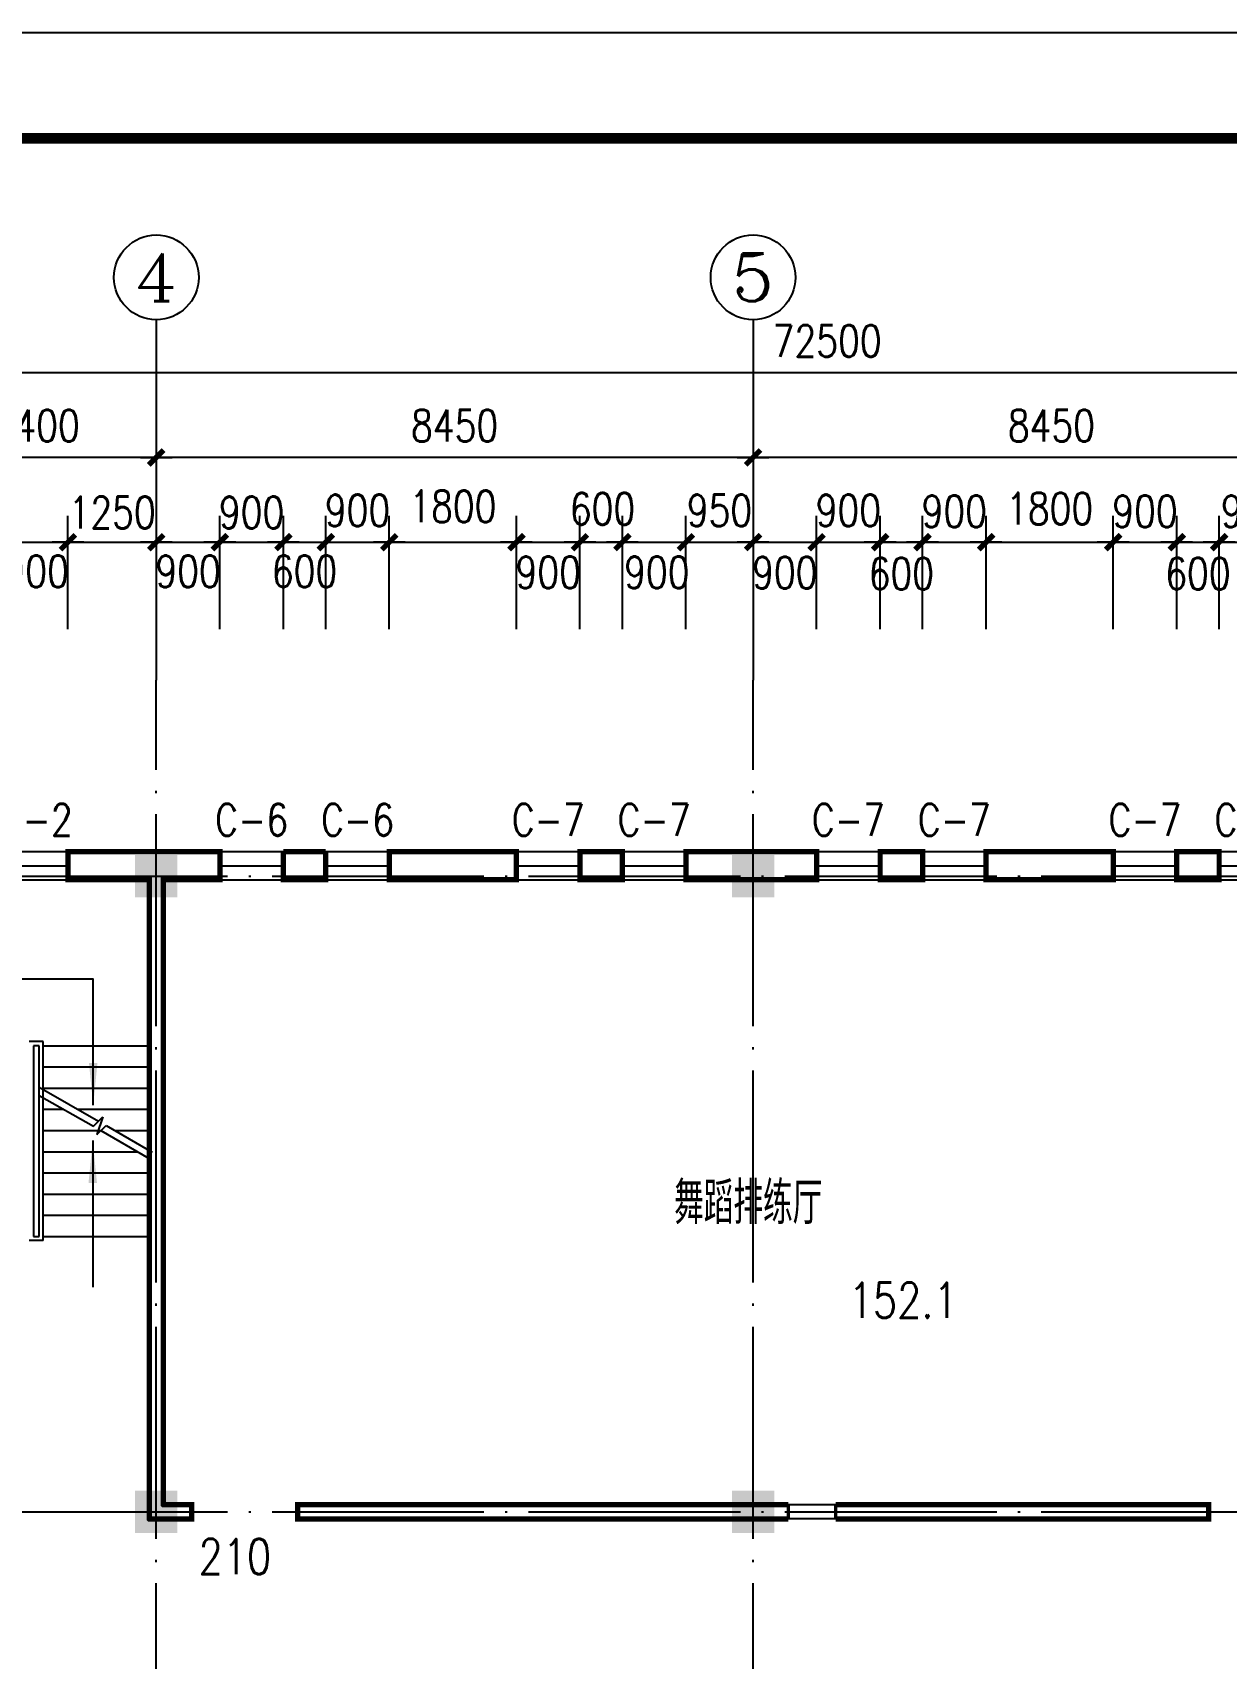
# Model space of a CAD drawing. Extents: x -55219 to 470149, y 494712 to 780039.
# Drawn here: x 125108 to 142014, y 659856 to 682881 of the extents above; entities that cross this region are included whole.
import ezdxf
from ezdxf.enums import TextEntityAlignment as Align

# ---------------------------------------------------------------- set-up
doc = ezdxf.new("R2010")
doc.units = 0
doc.header["$LTSCALE"] = 1500
doc.header["$MEASUREMENT"] = 0
doc.linetypes.add('DOTE', pattern=[2.42, 2, -0.2, 0.02, -0.2])
doc.layers.get('0').update_dxf_attribs({"linetype": 'CONTINUOUS'})
doc.layers.get('DEFPOINTS').update_dxf_attribs({"linetype": 'CONTINUOUS'})
for name, color, linetype in [('AXIS', 3, 'CONTINUOUS'), ('AXIS_TEXT', 7, 'CONTINUOUS'), ('COLUMN', 7, 'CONTINUOUS'), ('DOTE', 1, 'DOTE'), ('LVTRY', 6, 'CONTINUOUS'), ('PUB_DIM', 3, 'CONTINUOUS'), ('PUB_TEXT', 7, 'CONTINUOUS'), ('PUB_TITLE', 4, 'CONTINUOUS'), ('PUB_WALL', 255, 'CONTINUOUS'), ('STAIR', 2, 'CONTINUOUS'), ('WALL', 255, 'CONTINUOUS'), ('WINDOW', 2, 'CONTINUOUS'), ('WINDOW_TEXT', 7, 'CONTINUOUS')]:
    doc.layers.add(name, color=color, linetype=linetype)
doc.styles.add('_HZTXT', font='txt.shx', dxfattribs={"width": 0.8, "bigfont": 'hztxt.shx'})
doc.styles.add('_SIMPLEX', font='SIMPLEX.shx', dxfattribs={"width": 0.6})
doc.styles.add('COMPLEX', font='COMPLEX')
doc.styles.add('DIM_FONT', font='SIMPLEX.shx', dxfattribs={"width": 0.8})
doc.styles.add('SIMPLEX', font='SIMPLEX.SHX')
doc.dimstyles.new('AXIS150', dxfattribs={"dimscale": 1.5, "dimtxt": 300, "dimasz": 1, "dimexe": 250, "dimexo": 300, "dimgap": 150, "dimtad": 1, "dimdec": 0, "dimzin": 0, "dimdsep": 46, "dimtxsty": 'DIM_FONT', "dimblk": '_DIMX', "dimcen": 0.09, "dimse1": 1, "dimse2": 1, "dimclrt": 7, "dimadec": 0, "dimazin": 0, "dimtfac": 1, "dimtdec": 0, "dimtix": 1, "dimtmove": 2, "dimatfit": 3, "dimldrblk": '_DIMX', "dimfxl": 1, "dimtolj": 1, "dimtzin": 0, "dimarcsym": 0})
doc.dimstyles.new('DIMA150', dxfattribs={"dimscale": 1.5, "dimtxt": 300, "dimasz": 1, "dimexe": 250, "dimexo": 300, "dimgap": 150, "dimtad": 1, "dimdec": 0, "dimzin": 0, "dimdsep": 46, "dimtxsty": 'DIM_FONT', "dimblk": '_DIMX', "dimcen": 0.09, "dimse1": 1, "dimclrt": 7, "dimadec": 0, "dimazin": 0, "dimtfac": 1, "dimtdec": 0, "dimtix": 1, "dimtmove": 2, "dimatfit": 3, "dimldrblk": '_DIMX', "dimfxl": 1, "dimtolj": 1, "dimtzin": 0, "dimarcsym": 0})
doc.dimstyles.new('DIMB150', dxfattribs={"dimscale": 1.5, "dimtxt": 300, "dimasz": 1, "dimexe": 250, "dimexo": 300, "dimgap": 150, "dimtad": 1, "dimdec": 0, "dimzin": 0, "dimdsep": 46, "dimtxsty": 'DIM_FONT', "dimblk": '_DIMX', "dimcen": 0.09, "dimse2": 1, "dimclrt": 7, "dimadec": 0, "dimazin": 0, "dimtfac": 1, "dimtdec": 0, "dimtix": 1, "dimtmove": 2, "dimatfit": 3, "dimldrblk": '_DIMX', "dimfxl": 1, "dimtolj": 1, "dimtzin": 0, "dimarcsym": 0})
doc.dimstyles.new('DIMN150', dxfattribs={"dimscale": 1.5, "dimtxt": 300, "dimasz": 1, "dimexe": 250, "dimexo": 300, "dimgap": 150, "dimtad": 1, "dimdec": 0, "dimzin": 0, "dimdsep": 46, "dimtxsty": 'DIM_FONT', "dimblk": '_DIMX', "dimcen": 0.09, "dimclrt": 7, "dimadec": 0, "dimazin": 0, "dimtfac": 1, "dimtdec": 0, "dimtix": 1, "dimtmove": 2, "dimatfit": 3, "dimldrblk": '_DIMX', "dimfxl": 1, "dimtolj": 1, "dimtzin": 0, "dimarcsym": 0})

# ---------------------------------------------------------------- blocks, each defined once
blk = doc.blocks.new('_FZH')
blk.add_solid([(0.5, 0.5), (0.5, -0.5), (-0.5, 0.5), (-0.5, -0.5)])
blk = doc.blocks.new('_ARROW')
blk.add_solid([(0, 0), (-1, 0.1), (-1, -0.1)])
blk = doc.blocks.new('_DIMX')
blk.add_line((-150, 0), (150, 0))
at = {"const_width": 50}
blk.add_lwpolyline([(-70, -70), (70, 70)], dxfattribs=at)
blk = doc.blocks.new('*D68')
at = {"color": 0, "linetype": 'ByBlock'}
blk.add_line((143759, 676864), (135312, 676864), dxfattribs=at)
at = {"layer": 'DEFPOINTS', "color": 0, "linetype": 'ByBlock'}
for p in [(135310, 676864), (135310, 673708), (143760, 673708)]:
    blk.add_point(p, dxfattribs=at)
at = {"color": 0, "linetype": 'ByBlock', "xscale": 1.5, "yscale": 1.5, "zscale": 1.5, "rotation": 180}
blk.add_blockref('_DIMX', (135310, 676864), dxfattribs=at)
at = {"color": 0, "linetype": 'ByBlock', "xscale": 1.5, "yscale": 1.5, "zscale": 1.5}
blk.add_blockref('_DIMX', (143760, 676864), dxfattribs=at)
at = {"color": 7, "linetype": 'ByBlock', "insert": (139535, 677314), "char_height": 450, "attachment_point": 5, "style": 'DIM_FONT'}
blk.add_mtext('\\A1;8450', dxfattribs=at)
blk = doc.blocks.new('*D69')
at = {"color": 0, "linetype": 'ByBlock'}
blk.add_line((135309, 676864), (126862, 676864), dxfattribs=at)
at = {"layer": 'DEFPOINTS', "color": 0, "linetype": 'ByBlock'}
for p in [(126860, 676864), (126860, 673708), (135310, 673708)]:
    blk.add_point(p, dxfattribs=at)
at = {"color": 0, "linetype": 'ByBlock', "xscale": 1.5, "yscale": 1.5, "zscale": 1.5, "rotation": 180}
blk.add_blockref('_DIMX', (126860, 676864), dxfattribs=at)
at = {"color": 0, "linetype": 'ByBlock', "xscale": 1.5, "yscale": 1.5, "zscale": 1.5}
blk.add_blockref('_DIMX', (135310, 676864), dxfattribs=at)
at = {"color": 7, "linetype": 'ByBlock', "insert": (131085, 677314), "char_height": 450, "attachment_point": 5, "style": 'DIM_FONT'}
blk.add_mtext('\\A1;8450', dxfattribs=at)
blk = doc.blocks.new('_AXISO')
blk.add_circle((0, 0), 0.5)
at = {"layer": 'AXIS_TEXT', "style": 'COMPLEX', "width": 1.041667}
blk.add_attdef('A', text='', height=0.56, dxfattribs=at).set_placement((-0.25, -0.28), (0.25, -0.28), align=Align.FIT)
blk = doc.blocks.new('*D70')
at = {"color": 0, "linetype": 'ByBlock'}
blk.add_line((126859, 676864), (123462, 676864), dxfattribs=at)
at = {"layer": 'DEFPOINTS', "color": 0, "linetype": 'ByBlock'}
for p in [(123460, 676864), (123460, 673708), (126860, 673708)]:
    blk.add_point(p, dxfattribs=at)
at = {"color": 0, "linetype": 'ByBlock', "xscale": 1.5, "yscale": 1.5, "zscale": 1.5, "rotation": 180}
blk.add_blockref('_DIMX', (123460, 676864), dxfattribs=at)
at = {"color": 0, "linetype": 'ByBlock', "xscale": 1.5, "yscale": 1.5, "zscale": 1.5}
blk.add_blockref('_DIMX', (126860, 676864), dxfattribs=at)
at = {"color": 7, "linetype": 'ByBlock', "insert": (125160, 677314), "char_height": 450, "attachment_point": 5, "style": 'DIM_FONT'}
blk.add_mtext('\\A1;3400', dxfattribs=at)
blk = doc.blocks.new('*D77')
at = {"color": 0, "linetype": 'ByBlock'}
for p, q in [((100110, 674434), (100110, 678439)), ((172610, 674434), (172610, 678439)), ((172609, 678064), (100112, 678064))]:
    blk.add_line(p, q, dxfattribs=at)
at = {"layer": 'DEFPOINTS', "color": 0, "linetype": 'ByBlock'}
for p in [(100110, 678064), (100110, 673984), (172610, 673984)]:
    blk.add_point(p, dxfattribs=at)
at = {"color": 0, "linetype": 'ByBlock', "xscale": 1.5, "yscale": 1.5, "zscale": 1.5, "rotation": 180}
blk.add_blockref('_DIMX', (100110, 678064), dxfattribs=at)
at = {"color": 0, "linetype": 'ByBlock', "xscale": 1.5, "yscale": 1.5, "zscale": 1.5}
blk.add_blockref('_DIMX', (172610, 678064), dxfattribs=at)
at = {"color": 7, "linetype": 'ByBlock', "insert": (136360, 678514), "char_height": 450, "attachment_point": 5, "style": 'DIM_FONT'}
blk.add_mtext('\\A1;72500', dxfattribs=at)
blk = doc.blocks.new('_WBLK')
for p, q in [((-0.5, 0.5), (0.5, 0.5)), ((-0.5, 0), (0.5, 0)), ((-0.5, -0.5), (0.5, -0.5))]:
    blk.add_line(p, q)
at = {"layer": 'WINDOW_TEXT', "style": 'SIMPLEX', "flags": 9}
blk.add_attdef('A', text='', height=1, dxfattribs=at).set_placement((0, 1.5), align=Align.MIDDLE)
blk = doc.blocks.new('*D527')
at = {"color": 0, "linetype": 'ByBlock'}
for p, q in [((124710, 674434), (124710, 676039)), ((125610, 674434), (125610, 676039)), ((124712, 675664), (125609, 675664))]:
    blk.add_line(p, q, dxfattribs=at)
at = {"layer": 'DEFPOINTS', "color": 0, "linetype": 'ByBlock'}
for p in [(125610, 675664), (124710, 673984), (125610, 673984)]:
    blk.add_point(p, dxfattribs=at)
at = {"color": 0, "linetype": 'ByBlock', "xscale": 1.5, "yscale": 1.5, "zscale": 1.5, "rotation": 180}
blk.add_blockref('_DIMX', (124710, 675664), dxfattribs=at)
at = {"color": 0, "linetype": 'ByBlock', "xscale": 1.5, "yscale": 1.5, "zscale": 1.5}
blk.add_blockref('_DIMX', (125610, 675664), dxfattribs=at)
at = {"color": 7, "linetype": 'ByBlock', "insert": (125160, 675251), "char_height": 450, "attachment_point": 5, "style": 'DIM_FONT'}
blk.add_mtext('\\A1;900', dxfattribs=at)
blk = doc.blocks.new('*D528')
at = {"color": 0, "linetype": 'ByBlock'}
for p, q in [((125610, 674434), (125610, 676039)), ((125612, 675664), (126859, 675664))]:
    blk.add_line(p, q, dxfattribs=at)
at = {"layer": 'DEFPOINTS', "color": 0, "linetype": 'ByBlock'}
for p in [(126860, 675664), (125610, 673984), (126860, 673984)]:
    blk.add_point(p, dxfattribs=at)
at = {"color": 0, "linetype": 'ByBlock', "xscale": 1.5, "yscale": 1.5, "zscale": 1.5, "rotation": 180}
blk.add_blockref('_DIMX', (125610, 675664), dxfattribs=at)
at = {"color": 0, "linetype": 'ByBlock', "xscale": 1.5, "yscale": 1.5, "zscale": 1.5}
blk.add_blockref('_DIMX', (126860, 675664), dxfattribs=at)
at = {"color": 7, "linetype": 'ByBlock', "insert": (126235, 676085), "char_height": 450, "attachment_point": 5, "style": 'DIM_FONT'}
blk.add_mtext('\\A1;1250', dxfattribs=at)
blk = doc.blocks.new('*D529')
at = {"color": 0, "linetype": 'ByBlock'}
for p, q in [((127760, 674434), (127760, 676039)), ((126862, 675664), (127759, 675664))]:
    blk.add_line(p, q, dxfattribs=at)
at = {"layer": 'DEFPOINTS', "color": 0, "linetype": 'ByBlock'}
for p in [(127760, 675664), (126860, 673984), (127760, 673984)]:
    blk.add_point(p, dxfattribs=at)
at = {"color": 0, "linetype": 'ByBlock', "xscale": 1.5, "yscale": 1.5, "zscale": 1.5, "rotation": 180}
blk.add_blockref('_DIMX', (126860, 675664), dxfattribs=at)
at = {"color": 0, "linetype": 'ByBlock', "xscale": 1.5, "yscale": 1.5, "zscale": 1.5}
blk.add_blockref('_DIMX', (127760, 675664), dxfattribs=at)
at = {"color": 7, "linetype": 'ByBlock', "insert": (127310, 675251), "char_height": 450, "attachment_point": 5, "style": 'DIM_FONT'}
blk.add_mtext('\\A1;900', dxfattribs=at)
blk = doc.blocks.new('*D530')
at = {"color": 0, "linetype": 'ByBlock'}
for p, q in [((127760, 674434), (127760, 676039)), ((128660, 674434), (128660, 676039)), ((127762, 675664), (128659, 675664))]:
    blk.add_line(p, q, dxfattribs=at)
at = {"layer": 'DEFPOINTS', "color": 0, "linetype": 'ByBlock'}
for p in [(128660, 675664), (127760, 673984), (128660, 673984)]:
    blk.add_point(p, dxfattribs=at)
at = {"color": 0, "linetype": 'ByBlock', "xscale": 1.5, "yscale": 1.5, "zscale": 1.5, "rotation": 180}
blk.add_blockref('_DIMX', (127760, 675664), dxfattribs=at)
at = {"color": 0, "linetype": 'ByBlock', "xscale": 1.5, "yscale": 1.5, "zscale": 1.5}
blk.add_blockref('_DIMX', (128660, 675664), dxfattribs=at)
at = {"color": 7, "linetype": 'ByBlock', "insert": (128210, 676085), "char_height": 450, "attachment_point": 5, "style": 'DIM_FONT'}
blk.add_mtext('\\A1;900', dxfattribs=at)
blk = doc.blocks.new('*D531')
at = {"color": 0, "linetype": 'ByBlock'}
for p, q in [((128660, 674434), (128660, 676039)), ((129260, 674434), (129260, 676039)), ((128662, 675664), (129259, 675664))]:
    blk.add_line(p, q, dxfattribs=at)
at = {"layer": 'DEFPOINTS', "color": 0, "linetype": 'ByBlock'}
for p in [(129260, 675664), (128660, 673984), (129260, 673984)]:
    blk.add_point(p, dxfattribs=at)
at = {"color": 0, "linetype": 'ByBlock', "xscale": 1.5, "yscale": 1.5, "zscale": 1.5, "rotation": 180}
blk.add_blockref('_DIMX', (128660, 675664), dxfattribs=at)
at = {"color": 0, "linetype": 'ByBlock', "xscale": 1.5, "yscale": 1.5, "zscale": 1.5}
blk.add_blockref('_DIMX', (129260, 675664), dxfattribs=at)
at = {"color": 7, "linetype": 'ByBlock', "insert": (128960, 675251), "char_height": 450, "attachment_point": 5, "style": 'DIM_FONT'}
blk.add_mtext('\\A1;600', dxfattribs=at)
blk = doc.blocks.new('*D532')
at = {"color": 0, "linetype": 'ByBlock'}
for p, q in [((129260, 674434), (129260, 676039)), ((130160, 674434), (130160, 676039)), ((129259, 675664), (129257, 675664)), ((129260, 675664), (130160, 675664)), ((130162, 675664), (130163, 675664))]:
    blk.add_line(p, q, dxfattribs=at)
at = {"layer": 'DEFPOINTS', "color": 0, "linetype": 'ByBlock'}
for p in [(130160, 675664), (129260, 673984), (130160, 673984)]:
    blk.add_point(p, dxfattribs=at)
at = {"color": 0, "linetype": 'ByBlock', "xscale": 1.5, "yscale": 1.5, "zscale": 1.5}
blk.add_blockref('_DIMX', (129260, 675664), dxfattribs=at)
at = {"color": 0, "linetype": 'ByBlock', "xscale": 1.5, "yscale": 1.5, "zscale": 1.5, "rotation": 180}
blk.add_blockref('_DIMX', (130160, 675664), dxfattribs=at)
at = {"color": 7, "linetype": 'ByBlock', "insert": (129710, 676114), "char_height": 450, "attachment_point": 5, "style": 'DIM_FONT'}
blk.add_mtext('\\A1;900', dxfattribs=at)
blk = doc.blocks.new('*D533')
at = {"color": 0, "linetype": 'ByBlock'}
for p, q in [((130160, 674434), (130160, 676039)), ((131960, 674434), (131960, 676039)), ((130162, 675664), (131959, 675664))]:
    blk.add_line(p, q, dxfattribs=at)
at = {"layer": 'DEFPOINTS', "color": 0, "linetype": 'ByBlock'}
for p in [(131960, 675664), (130160, 673984), (131960, 673984)]:
    blk.add_point(p, dxfattribs=at)
at = {"color": 0, "linetype": 'ByBlock', "xscale": 1.5, "yscale": 1.5, "zscale": 1.5, "rotation": 180}
blk.add_blockref('_DIMX', (130160, 675664), dxfattribs=at)
at = {"color": 0, "linetype": 'ByBlock', "xscale": 1.5, "yscale": 1.5, "zscale": 1.5}
blk.add_blockref('_DIMX', (131960, 675664), dxfattribs=at)
at = {"color": 7, "linetype": 'ByBlock', "insert": (131060, 676171), "char_height": 450, "attachment_point": 5, "style": 'DIM_FONT'}
blk.add_mtext('\\A1;1800', dxfattribs=at)
blk = doc.blocks.new('*D534')
at = {"color": 0, "linetype": 'ByBlock'}
for p, q in [((131960, 674434), (131960, 676039)), ((132860, 674434), (132860, 676039)), ((131962, 675664), (132859, 675664))]:
    blk.add_line(p, q, dxfattribs=at)
at = {"layer": 'DEFPOINTS', "color": 0, "linetype": 'ByBlock'}
for p in [(132860, 675664), (131960, 673984), (132860, 673984)]:
    blk.add_point(p, dxfattribs=at)
at = {"color": 0, "linetype": 'ByBlock', "xscale": 1.5, "yscale": 1.5, "zscale": 1.5, "rotation": 180}
blk.add_blockref('_DIMX', (131960, 675664), dxfattribs=at)
at = {"color": 0, "linetype": 'ByBlock', "xscale": 1.5, "yscale": 1.5, "zscale": 1.5}
blk.add_blockref('_DIMX', (132860, 675664), dxfattribs=at)
at = {"color": 7, "linetype": 'ByBlock', "insert": (132410, 675237), "char_height": 450, "attachment_point": 5, "style": 'DIM_FONT'}
blk.add_mtext('\\A1;900', dxfattribs=at)
blk = doc.blocks.new('*D535')
at = {"color": 0, "linetype": 'ByBlock'}
for p, q in [((132860, 674434), (132860, 676039)), ((133460, 674434), (133460, 676039)), ((132862, 675664), (133459, 675664))]:
    blk.add_line(p, q, dxfattribs=at)
at = {"layer": 'DEFPOINTS', "color": 0, "linetype": 'ByBlock'}
for p in [(133460, 675664), (132860, 673984), (133460, 673984)]:
    blk.add_point(p, dxfattribs=at)
at = {"color": 0, "linetype": 'ByBlock', "xscale": 1.5, "yscale": 1.5, "zscale": 1.5, "rotation": 180}
blk.add_blockref('_DIMX', (132860, 675664), dxfattribs=at)
at = {"color": 0, "linetype": 'ByBlock', "xscale": 1.5, "yscale": 1.5, "zscale": 1.5}
blk.add_blockref('_DIMX', (133460, 675664), dxfattribs=at)
at = {"color": 7, "linetype": 'ByBlock', "insert": (133179, 676136), "char_height": 450, "attachment_point": 5, "style": 'DIM_FONT'}
blk.add_mtext('\\A1;600', dxfattribs=at)
blk = doc.blocks.new('*D536')
at = {"color": 0, "linetype": 'ByBlock'}
for p, q in [((133460, 674434), (133460, 676039)), ((134360, 674434), (134360, 676039)), ((133462, 675664), (134359, 675664))]:
    blk.add_line(p, q, dxfattribs=at)
at = {"layer": 'DEFPOINTS', "color": 0, "linetype": 'ByBlock'}
for p in [(134360, 675664), (133460, 673984), (134360, 673984)]:
    blk.add_point(p, dxfattribs=at)
at = {"color": 0, "linetype": 'ByBlock', "xscale": 1.5, "yscale": 1.5, "zscale": 1.5, "rotation": 180}
blk.add_blockref('_DIMX', (133460, 675664), dxfattribs=at)
at = {"color": 0, "linetype": 'ByBlock', "xscale": 1.5, "yscale": 1.5, "zscale": 1.5}
blk.add_blockref('_DIMX', (134360, 675664), dxfattribs=at)
at = {"color": 7, "linetype": 'ByBlock', "insert": (133948, 675237), "char_height": 450, "attachment_point": 5, "style": 'DIM_FONT'}
blk.add_mtext('\\A1;900', dxfattribs=at)
blk = doc.blocks.new('*D537')
at = {"color": 0, "linetype": 'ByBlock'}
for p, q in [((134360, 674434), (134360, 676039)), ((134359, 675664), (134357, 675664)), ((134360, 675664), (135310, 675664)), ((135312, 675664), (135313, 675664))]:
    blk.add_line(p, q, dxfattribs=at)
at = {"layer": 'DEFPOINTS', "color": 0, "linetype": 'ByBlock'}
for p in [(135310, 675664), (134360, 673984), (135310, 673984)]:
    blk.add_point(p, dxfattribs=at)
at = {"color": 0, "linetype": 'ByBlock', "xscale": 1.5, "yscale": 1.5, "zscale": 1.5}
blk.add_blockref('_DIMX', (134360, 675664), dxfattribs=at)
at = {"color": 0, "linetype": 'ByBlock', "xscale": 1.5, "yscale": 1.5, "zscale": 1.5, "rotation": 180}
blk.add_blockref('_DIMX', (135310, 675664), dxfattribs=at)
at = {"color": 7, "linetype": 'ByBlock', "insert": (134835, 676114), "char_height": 450, "attachment_point": 5, "style": 'DIM_FONT'}
blk.add_mtext('\\A1;950', dxfattribs=at)
blk = doc.blocks.new('*D538')
at = {"color": 0, "linetype": 'ByBlock'}
for p, q in [((136210, 674434), (136210, 676039)), ((135312, 675664), (136209, 675664))]:
    blk.add_line(p, q, dxfattribs=at)
at = {"layer": 'DEFPOINTS', "color": 0, "linetype": 'ByBlock'}
for p in [(136210, 675664), (135310, 673984), (136210, 673984)]:
    blk.add_point(p, dxfattribs=at)
at = {"color": 0, "linetype": 'ByBlock', "xscale": 1.5, "yscale": 1.5, "zscale": 1.5, "rotation": 180}
blk.add_blockref('_DIMX', (135310, 675664), dxfattribs=at)
at = {"color": 0, "linetype": 'ByBlock', "xscale": 1.5, "yscale": 1.5, "zscale": 1.5}
blk.add_blockref('_DIMX', (136210, 675664), dxfattribs=at)
at = {"color": 7, "linetype": 'ByBlock', "insert": (135760, 675232), "char_height": 450, "attachment_point": 5, "style": 'DIM_FONT'}
blk.add_mtext('\\A1;900', dxfattribs=at)
blk = doc.blocks.new('*D539')
at = {"color": 0, "linetype": 'ByBlock'}
for p, q in [((136210, 674434), (136210, 676039)), ((137110, 674434), (137110, 676039)), ((136209, 675664), (136207, 675664)), ((136210, 675664), (137110, 675664)), ((137112, 675664), (137113, 675664))]:
    blk.add_line(p, q, dxfattribs=at)
at = {"layer": 'DEFPOINTS', "color": 0, "linetype": 'ByBlock'}
for p in [(137110, 675664), (136210, 673984), (137110, 673984)]:
    blk.add_point(p, dxfattribs=at)
at = {"color": 0, "linetype": 'ByBlock', "xscale": 1.5, "yscale": 1.5, "zscale": 1.5}
blk.add_blockref('_DIMX', (136210, 675664), dxfattribs=at)
at = {"color": 0, "linetype": 'ByBlock', "xscale": 1.5, "yscale": 1.5, "zscale": 1.5, "rotation": 180}
blk.add_blockref('_DIMX', (137110, 675664), dxfattribs=at)
at = {"color": 7, "linetype": 'ByBlock', "insert": (136660, 676114), "char_height": 450, "attachment_point": 5, "style": 'DIM_FONT'}
blk.add_mtext('\\A1;900', dxfattribs=at)
blk = doc.blocks.new('*D540')
at = {"color": 0, "linetype": 'ByBlock'}
for p, q in [((137110, 674434), (137110, 676039)), ((137710, 674434), (137710, 676039)), ((137112, 675664), (137709, 675664))]:
    blk.add_line(p, q, dxfattribs=at)
at = {"layer": 'DEFPOINTS', "color": 0, "linetype": 'ByBlock'}
for p in [(137710, 675664), (137110, 673984), (137710, 673984)]:
    blk.add_point(p, dxfattribs=at)
at = {"color": 0, "linetype": 'ByBlock', "xscale": 1.5, "yscale": 1.5, "zscale": 1.5, "rotation": 180}
blk.add_blockref('_DIMX', (137110, 675664), dxfattribs=at)
at = {"color": 0, "linetype": 'ByBlock', "xscale": 1.5, "yscale": 1.5, "zscale": 1.5}
blk.add_blockref('_DIMX', (137710, 675664), dxfattribs=at)
at = {"color": 7, "linetype": 'ByBlock', "insert": (137410, 675218), "char_height": 450, "attachment_point": 5, "style": 'DIM_FONT'}
blk.add_mtext('\\A1;600', dxfattribs=at)
blk = doc.blocks.new('*D541')
at = {"color": 0, "linetype": 'ByBlock'}
for p, q in [((137710, 674434), (137710, 676039)), ((138610, 674434), (138610, 676039)), ((137712, 675664), (138609, 675664))]:
    blk.add_line(p, q, dxfattribs=at)
at = {"layer": 'DEFPOINTS', "color": 0, "linetype": 'ByBlock'}
for p in [(138610, 675664), (137710, 673984), (138610, 673984)]:
    blk.add_point(p, dxfattribs=at)
at = {"color": 0, "linetype": 'ByBlock', "xscale": 1.5, "yscale": 1.5, "zscale": 1.5, "rotation": 180}
blk.add_blockref('_DIMX', (137710, 675664), dxfattribs=at)
at = {"color": 0, "linetype": 'ByBlock', "xscale": 1.5, "yscale": 1.5, "zscale": 1.5}
blk.add_blockref('_DIMX', (138610, 675664), dxfattribs=at)
at = {"color": 7, "linetype": 'ByBlock', "insert": (138160, 676101), "char_height": 450, "attachment_point": 5, "style": 'DIM_FONT'}
blk.add_mtext('\\A1;900', dxfattribs=at)
blk = doc.blocks.new('*D542')
at = {"color": 0, "linetype": 'ByBlock'}
for p, q in [((138610, 674434), (138610, 676039)), ((140410, 674434), (140410, 676039)), ((138612, 675664), (140409, 675664))]:
    blk.add_line(p, q, dxfattribs=at)
at = {"layer": 'DEFPOINTS', "color": 0, "linetype": 'ByBlock'}
for p in [(140410, 675664), (138610, 673984), (140410, 673984)]:
    blk.add_point(p, dxfattribs=at)
at = {"color": 0, "linetype": 'ByBlock', "xscale": 1.5, "yscale": 1.5, "zscale": 1.5, "rotation": 180}
blk.add_blockref('_DIMX', (138610, 675664), dxfattribs=at)
at = {"color": 0, "linetype": 'ByBlock', "xscale": 1.5, "yscale": 1.5, "zscale": 1.5}
blk.add_blockref('_DIMX', (140410, 675664), dxfattribs=at)
at = {"color": 7, "linetype": 'ByBlock', "insert": (139510, 676140), "char_height": 450, "attachment_point": 5, "style": 'DIM_FONT'}
blk.add_mtext('\\A1;1800', dxfattribs=at)
blk = doc.blocks.new('*D543')
at = {"color": 0, "linetype": 'ByBlock'}
for p, q in [((140410, 674434), (140410, 676039)), ((141310, 674434), (141310, 676039)), ((140412, 675664), (141309, 675664))]:
    blk.add_line(p, q, dxfattribs=at)
at = {"layer": 'DEFPOINTS', "color": 0, "linetype": 'ByBlock'}
for p in [(141310, 675664), (140410, 673984), (141310, 673984)]:
    blk.add_point(p, dxfattribs=at)
at = {"color": 0, "linetype": 'ByBlock', "xscale": 1.5, "yscale": 1.5, "zscale": 1.5, "rotation": 180}
blk.add_blockref('_DIMX', (140410, 675664), dxfattribs=at)
at = {"color": 0, "linetype": 'ByBlock', "xscale": 1.5, "yscale": 1.5, "zscale": 1.5}
blk.add_blockref('_DIMX', (141310, 675664), dxfattribs=at)
at = {"color": 7, "linetype": 'ByBlock', "insert": (140860, 676101), "char_height": 450, "attachment_point": 5, "style": 'DIM_FONT'}
blk.add_mtext('\\A1;900', dxfattribs=at)
blk = doc.blocks.new('*D544')
at = {"color": 0, "linetype": 'ByBlock'}
for p, q in [((141310, 674434), (141310, 676039)), ((141910, 674434), (141910, 676039)), ((141312, 675664), (141909, 675664))]:
    blk.add_line(p, q, dxfattribs=at)
at = {"layer": 'DEFPOINTS', "color": 0, "linetype": 'ByBlock'}
for p in [(141910, 675664), (141310, 673984), (141910, 673984)]:
    blk.add_point(p, dxfattribs=at)
at = {"color": 0, "linetype": 'ByBlock', "xscale": 1.5, "yscale": 1.5, "zscale": 1.5, "rotation": 180}
blk.add_blockref('_DIMX', (141310, 675664), dxfattribs=at)
at = {"color": 0, "linetype": 'ByBlock', "xscale": 1.5, "yscale": 1.5, "zscale": 1.5}
blk.add_blockref('_DIMX', (141910, 675664), dxfattribs=at)
at = {"color": 7, "linetype": 'ByBlock', "insert": (141610, 675218), "char_height": 450, "attachment_point": 5, "style": 'DIM_FONT'}
blk.add_mtext('\\A1;600', dxfattribs=at)
blk = doc.blocks.new('*D545')
at = {"color": 0, "linetype": 'ByBlock'}
for p, q in [((141910, 674434), (141910, 676039)), ((142810, 674434), (142810, 676039)), ((141912, 675664), (142809, 675664))]:
    blk.add_line(p, q, dxfattribs=at)
at = {"layer": 'DEFPOINTS', "color": 0, "linetype": 'ByBlock'}
for p in [(142810, 675664), (141910, 673984), (142810, 673984)]:
    blk.add_point(p, dxfattribs=at)
at = {"color": 0, "linetype": 'ByBlock', "xscale": 1.5, "yscale": 1.5, "zscale": 1.5, "rotation": 180}
blk.add_blockref('_DIMX', (141910, 675664), dxfattribs=at)
at = {"color": 0, "linetype": 'ByBlock', "xscale": 1.5, "yscale": 1.5, "zscale": 1.5}
blk.add_blockref('_DIMX', (142810, 675664), dxfattribs=at)
at = {"color": 7, "linetype": 'ByBlock', "insert": (142398, 676101), "char_height": 450, "attachment_point": 5, "style": 'DIM_FONT'}
blk.add_mtext('\\A1;900', dxfattribs=at)

msp = doc.modelspace()

# ---------------------------------------------------------------- linework, layer by layer
at = {"layer": 'AXIS'}
for p, q in [((126860.5, 678814.1), (126860.5, 673707.7)), ((135310.5, 678814.1), (135310.5, 673707.7))]:
    msp.add_line(p, q, dxfattribs=at)
at = {"layer": 'DOTE'}
for p, q in [((126860.5, 603471), (126860.5, 673707.7)), ((135310.5, 603471), (135310.5, 673707.7)), ((99460.5, 670932.9), (171810.5, 670932.9)), ((99460.5, 661932.9), (180472.7, 661932.9))]:
    msp.add_line(p, q, dxfattribs=at)
at = {"layer": 'LVTRY', "const_width": 50}
for points in [[(135810.5, 662032.9), (135810.5, 661832.9)], [(136480.5, 661832.9), (136480.5, 662032.9)]]:
    msp.add_lwpolyline(points, dxfattribs=at)
at = {"layer": 'PUB_DIM'}
for points in [[(125967.1, 667690.1), (125967.1, 669473.8), (124310.5, 669473.8), (124310.5, 665089)], [(125960.4, 667189.9), (125960.4, 665114.8)]]:
    msp.add_lwpolyline(points, dxfattribs=at)
at = {"layer": 'PUB_TITLE'}
msp.add_lwpolyline([(78169.5, 593781.4), (78169.5, 682881.4), (204319.5, 682881.4), (204319.5, 593781.4)], close=True, dxfattribs=at)
at = {"layer": 'PUB_TITLE', "const_width": 150}
msp.add_lwpolyline([(81919.5, 595281.4), (202819.5, 595281.4), (202819.5, 681381.4), (81919.5, 681381.4)], close=True, dxfattribs=at)
at = {"layer": 'PUB_WALL', "const_width": 75}
for points in [[(125610.5, 671282.9), (127760.5, 671282.9), (127760.5, 670882.9), (126960.5, 670882.9), (126960.5, 662033.4), (126961, 662032.9), (127360.5, 662032.9), (127360.5, 661832.9), (126761, 661832.9), (126760.5, 661833.4), (126760.5, 670882.9), (125610.5, 670882.9), (125610.5, 671282.9)], [(125610.5, 671282.9), (127760.5, 671282.9), (127760.5, 670882.9), (126960.5, 670882.9), (126960.5, 662033.4), (126961, 662032.9), (127360.5, 662032.9), (127360.5, 661832.9), (126761, 661832.9), (126760.5, 661833.4), (126760.5, 670882.9), (125610.5, 670882.9), (125610.5, 671282.9)], [(129260.5, 671282.9), (129260.5, 670882.9), (128660.5, 670882.9), (128660.5, 671282.9)], [(128660.5, 671282.9), (129260.5, 671282.9)], [(128660.5, 671282.9), (129260.5, 671282.9)], [(128660.5, 671282.9), (128660.5, 670882.9), (129260.5, 670882.9), (129260.5, 671282.9)], [(134360.5, 671282.9), (136210.5, 671282.9), (136210.5, 670882.9), (134360.5, 670882.9), (134360.5, 671282.9)], [(134360.5, 671282.9), (136210.5, 671282.9), (136210.5, 670882.9), (134360.5, 670882.9), (134360.5, 671282.9)], [(135810.5, 662032.9), (128860.5, 662032.9), (128860.5, 661832.9), (135810.5, 661832.9)], [(135810.5, 662032.9), (128860.5, 662032.9), (128860.5, 661832.9), (135810.5, 661832.9)], [(136480.5, 661832.9), (141760.5, 661832.9), (141760.5, 662032.9), (136480.5, 662032.9)], [(136480.5, 661832.9), (141760.5, 661832.9), (141760.5, 662032.9), (136480.5, 662032.9)]]:
    msp.add_lwpolyline(points, dxfattribs=at)
for points in [[(130160.5, 671282.9), (131960.5, 671282.9), (131960.5, 670882.9), (130160.5, 670882.9)], [(130160.5, 670882.9), (130160.5, 671282.9), (131960.5, 671282.9), (131960.5, 670882.9)], [(132860.5, 671282.9), (133460.5, 671282.9), (133460.5, 670882.9), (132860.5, 670882.9)], [(132860.5, 670882.9), (132860.5, 671282.9), (133460.5, 671282.9), (133460.5, 670882.9)], [(137110.5, 671282.9), (137710.5, 671282.9), (137710.5, 670882.9), (137110.5, 670882.9)], [(137110.5, 670882.9), (137110.5, 671282.9), (137710.5, 671282.9), (137710.5, 670882.9)], [(138610.5, 671282.9), (140410.5, 671282.9), (140410.5, 670882.9), (138610.5, 670882.9)], [(138610.5, 670882.9), (138610.5, 671282.9), (140410.5, 671282.9), (140410.5, 670882.9)], [(141310.5, 671282.9), (141910.5, 671282.9), (141910.5, 670882.9), (141310.5, 670882.9)], [(141310.5, 670882.9), (141310.5, 671282.9), (141910.5, 671282.9), (141910.5, 670882.9)]]:
    msp.add_lwpolyline(points, close=True, dxfattribs=at)
at = {"layer": 'STAIR'}
for p, q in [((125260.5, 668592.9), (125060.5, 668592.9)), ((125200.5, 668532.9), (125120.5, 668532.9)), ((125120.5, 668532.9), (125120.5, 665832.9)), ((125200.5, 665832.9), (125200.5, 668532.9)), ((125260.5, 665772.9), (125260.5, 668592.9)), ((125260.5, 668532.9), (126760.5, 668532.9)), ((125260.5, 668232.9), (126760.5, 668232.9)), ((125200.5, 667945.3), (126044.1, 667466.6)), ((125200.5, 667829.6), (125970, 667393.8)), ((125260.5, 667932.9), (126760.5, 667932.9)), ((125260.5, 667632.9), (125547.8, 667632.9)), ((125750.9, 667632.9), (126760.5, 667632.9)), ((125970, 667393.8), (126103.3, 667524.7)), ((126103.3, 667524.7), (126016.6, 667274.6)), ((125260.5, 667332.9), (126076.1, 667332.9)), ((126016.6, 667274.6), (126149.9, 667405.4)), ((126075.9, 667332.7), (126760.5, 666937.5)), ((126149.9, 667405.4), (126803.8, 667027.9)), ((126275.5, 667332.9), (126760.5, 667332.9)), ((125260.5, 667032.9), (126595.1, 667032.9)), ((125260.5, 666732.9), (126760.5, 666732.9)), ((125260.5, 666432.9), (126760.5, 666432.9)), ((125260.5, 666132.9), (126760.5, 666132.9)), ((125260.5, 665772.9), (125060.5, 665772.9)), ((125120.5, 665832.9), (125200.5, 665832.9)), ((125260.5, 665832.9), (126760.5, 665832.9))]:
    msp.add_line(p, q, dxfattribs=at)
at = {"layer": 'WALL'}
for p, q in [((125610.5, 671282.9), (127760.5, 671282.9)), ((125610.5, 671282.9), (125610.5, 670882.9)), ((127760.5, 671282.9), (127760.5, 670882.9)), ((128660.5, 671282.9), (129260.5, 671282.9)), ((128660.5, 671282.9), (128660.5, 670882.9)), ((129260.5, 671282.9), (129260.5, 670882.9)), ((130160.5, 671282.9), (131960.5, 671282.9)), ((130160.5, 671282.9), (130160.5, 670882.9)), ((131960.5, 671282.9), (131960.5, 670882.9)), ((132860.5, 671282.9), (133460.5, 671282.9)), ((132860.5, 671282.9), (132860.5, 670882.9)), ((133460.5, 671282.9), (133460.5, 670882.9)), ((134360.5, 671282.9), (136210.5, 671282.9)), ((134360.5, 671282.9), (134360.5, 670882.9)), ((136210.5, 671282.9), (136210.5, 670882.9)), ((137110.5, 671282.9), (137710.5, 671282.9)), ((137110.5, 671282.9), (137110.5, 670882.9)), ((137710.5, 671282.9), (137710.5, 670882.9)), ((138610.5, 671282.9), (140410.5, 671282.9)), ((138610.5, 671282.9), (138610.5, 670882.9)), ((140410.5, 671282.9), (140410.5, 670882.9)), ((141310.5, 671282.9), (141910.5, 671282.9)), ((141310.5, 671282.9), (141310.5, 670882.9)), ((141910.5, 671282.9), (141910.5, 670882.9)), ((125610.5, 670882.9), (126760.5, 670882.9)), ((126760.5, 670882.9), (126760.5, 661833.4)), ((126960.5, 670882.9), (126960.5, 662033.4)), ((126960.5, 670882.9), (127760.5, 670882.9)), ((128660.5, 670882.9), (129260.5, 670882.9)), ((130160.5, 670882.9), (131960.5, 670882.9)), ((132860.5, 670882.9), (133460.5, 670882.9)), ((134360.5, 670882.9), (136210.5, 670882.9)), ((137110.5, 670882.9), (137710.5, 670882.9)), ((138610.5, 670882.9), (140410.5, 670882.9)), ((141310.5, 670882.9), (141910.5, 670882.9)), ((126960.5, 662033.4), (126961, 662032.9)), ((127360.5, 662032.9), (126961, 662032.9)), ((127360.5, 662032.9), (127360.5, 661832.9)), ((128860.5, 662032.9), (128860.5, 661832.9)), ((141760.5, 662032.9), (128860.5, 662032.9)), ((141760.5, 662032.9), (141760.5, 661832.9)), ((126760.5, 661833.4), (126761, 661832.9)), ((127360.5, 661832.9), (126761, 661832.9)), ((141760.5, 661832.9), (128860.5, 661832.9))]:
    msp.add_line(p, q, dxfattribs=at)

# ---------------------------------------------------------------- block references
at = {"layer": 'AXIS'}
ref = msp.add_blockref('_AXISO', (126860.5, 679414.1), dxfattribs=dict(at, xscale=1200, yscale=1200, zscale=1200))
ref.add_attrib('A', '4', dxfattribs={"layer": 'AXIS_TEXT', "height": 672, "rotation": 360, "style": 'COMPLEX', "width": 1.171875}).set_placement((126560.5, 679078.1), (127160.5, 679078.1), align=Align.FIT)
ref = msp.add_blockref('_AXISO', (135310.5, 679414.1), dxfattribs=dict(at, xscale=1200, yscale=1200, zscale=1200))
ref.add_attrib('A', '5', dxfattribs={"layer": 'AXIS_TEXT', "height": 672, "style": 'COMPLEX', "width": 1.339286}).set_placement((135010.5, 679078.1), (135610.5, 679078.1), align=Align.FIT)
at = {"layer": 'COLUMN', "xscale": 600, "yscale": 600, "zscale": 600}
for p in [(126860.5, 670932.9), (135310.5, 670932.9), (126860.5, 661932.9), (135310.5, 661932.9)]:
    msp.add_blockref('_FZH', p, dxfattribs=at)
at = {"layer": 'PUB_DIM', "xscale": 600, "yscale": 600, "zscale": 600}
for p, rotation in [((125967.1, 667690.1), 270), ((125960.4, 667189.9), 89.99999999999999)]:
    msp.add_blockref('_ARROW', p, dxfattribs=dict(at, rotation=rotation))
at = {"layer": 'WINDOW'}
ref = msp.add_blockref('_WBLK', (125160.5, 671082.9), dxfattribs=dict(at, xscale=900, yscale=399.9999999998253, zscale=900))
ref.add_attrib('A', 'C-2', dxfattribs={"layer": 'WINDOW_TEXT', "height": 450, "style": '_SIMPLEX', "width": 0.8, "flags": 8}).set_placement((125160.5, 671732.9), align=Align.MIDDLE)
ref = msp.add_blockref('_WBLK', (128210.5, 671082.9), dxfattribs=dict(at, xscale=900, yscale=399.9999999998836, zscale=900))
ref.add_attrib('A', 'C-6', dxfattribs={"layer": 'WINDOW_TEXT', "height": 450, "style": '_SIMPLEX', "width": 0.8, "flags": 8}).set_placement((128210.5, 671732.9), align=Align.MIDDLE)
ref = msp.add_blockref('_WBLK', (129710.5, 671082.9), dxfattribs=dict(at, xscale=900, yscale=399.9999999998253, zscale=900))
ref.add_attrib('A', 'C-6', dxfattribs={"layer": 'WINDOW_TEXT', "height": 450, "style": '_SIMPLEX', "width": 0.8, "flags": 8}).set_placement((129710.5, 671732.9), align=Align.MIDDLE)
ref = msp.add_blockref('_WBLK', (132410.5, 671082.9), dxfattribs=dict(at, xscale=900, yscale=399.9999999998253, zscale=900))
ref.add_attrib('A', 'C-7', dxfattribs={"layer": 'WINDOW_TEXT', "height": 450, "style": '_SIMPLEX', "width": 0.8, "flags": 8}).set_placement((132410.5, 671732.9), align=Align.MIDDLE)
ref = msp.add_blockref('_WBLK', (133910.5, 671082.9), dxfattribs=dict(at, xscale=900, yscale=399.9999999998253, zscale=900))
ref.add_attrib('A', 'C-7', dxfattribs={"layer": 'WINDOW_TEXT', "height": 450, "style": '_SIMPLEX', "width": 0.8, "flags": 8}).set_placement((133910.5, 671732.9), align=Align.MIDDLE)
ref = msp.add_blockref('_WBLK', (136660.5, 671082.9), dxfattribs=dict(at, xscale=900, yscale=399.9999999998836, zscale=900))
ref.add_attrib('A', 'C-7', dxfattribs={"layer": 'WINDOW_TEXT', "height": 450, "style": '_SIMPLEX', "width": 0.8, "flags": 8}).set_placement((136660.5, 671732.9), align=Align.MIDDLE)
ref = msp.add_blockref('_WBLK', (138160.5, 671082.9), dxfattribs=dict(at, xscale=900, yscale=399.9999999998836, zscale=900))
ref.add_attrib('A', 'C-7', dxfattribs={"layer": 'WINDOW_TEXT', "height": 450, "style": '_SIMPLEX', "width": 0.8, "flags": 8}).set_placement((138160.5, 671732.9), align=Align.MIDDLE)
ref = msp.add_blockref('_WBLK', (140860.5, 671082.9), dxfattribs=dict(at, xscale=900, yscale=399.9999999998836, zscale=900))
ref.add_attrib('A', 'C-7', dxfattribs={"layer": 'WINDOW_TEXT', "height": 450, "style": '_SIMPLEX', "width": 0.8, "flags": 8}).set_placement((140860.5, 671732.9), align=Align.MIDDLE)
ref = msp.add_blockref('_WBLK', (142360.5, 671082.9), dxfattribs=dict(at, xscale=900, yscale=399.9999999998836, zscale=900))
ref.add_attrib('A', 'C-7', dxfattribs={"layer": 'WINDOW_TEXT', "height": 450, "style": '_SIMPLEX', "width": 0.8, "flags": 8}).set_placement((142360.5, 671732.9), align=Align.MIDDLE)

# ---------------------------------------------------------------- texts
at = {"layer": 'LVTRY', "color": 0, "char_height": 500, "attachment_point": 1, "style": 'DIM_FONT'}
for s, insert, width in [('152.1', (136665.2, 665179.9), 2359.935), ('{\\C1;210}', (127458.8, 661549.7), 1640.37)]:
    msp.add_mtext(s, dxfattribs=dict(at, insert=insert, width=width))
at = {"layer": 'PUB_TEXT', "style": '_HZTXT', "width": 0.7}
msp.add_text('舞蹈排练厅', height=600, dxfattribs=at).set_placement((134191.4, 666006.7))

# ---------------------------------------------------------------- dimensions: what is measured, and where the dimension line sits
at = {"layer": 'AXIS'}
for base, p1, p2, picture, middle in [((123460.5, 676864.1), (126860.5, 673707.7), (123460.5, 673707.7), '*D70', (125160.5, 677314.1)), ((126860.5, 676864.1), (135310.5, 673707.7), (126860.5, 673707.7), '*D69', (131085.5, 677314.1)), ((135310.5, 676864.1), (143760.5, 673707.7), (135310.5, 673707.7), '*D68', (139535.5, 677314.1))]:
    dim = msp.add_linear_dim(base=base, p1=p1, p2=p2, dimstyle='AXIS150', dxfattribs=at)
    dim.commit()
    dim.dimension.update_dxf_attribs({"geometry": picture, "text_midpoint": middle})
at = {"layer": 'PUB_DIM'}
for p1, p2, distance, dimstyle, picture, middle in [((172610.3, 673984.1), (100110.5, 673984.1), -4080, 'DIMN150', '*D77', (136360.4, 678514.1)), ((129260.5, 673984.1), (130160.5, 673984.1), 1680, 'DIMN150', '*D532', (129710.5, 676114.1)), ((134360.5, 673984.1), (135310.5, 673984.1), 1680, 'DIMB150', '*D537', (134835.5, 676114.1)), ((136210.5, 673984.1), (137110.5, 673984.1), 1680, 'DIMN150', '*D539', (136660.5, 676114.1))]:
    dim = msp.add_aligned_dim(p1=p1, p2=p2, distance=distance, dimstyle=dimstyle, dxfattribs=at)
    dim.commit()
    dim.dimension.update_dxf_attribs({"geometry": picture, "text_midpoint": middle})
for base, p1, p2, angle, dimstyle, picture, middle in [((126860.5, 675664.1), (125610.5, 673984.1), (126860.5, 673984.1), 360, 'DIMB150', '*D528', (126235.5, 676085.4)), ((128660.5, 675664.1), (127760.5, 673984.1), (128660.5, 673984.1), 0, 'DIMN150', '*D530', (128210.5, 676085.4)), ((131960.5, 675664.1), (130160.5, 673984.1), (131960.5, 673984.1), 0, 'DIMN150', '*D533', (131060.5, 676170.6)), ((133460.5, 675664.1), (132860.5, 673984.1), (133460.5, 673984.1), 360, 'DIMN150', '*D535', (133179.2, 676135.5)), ((138610.5, 675664.1), (137710.5, 673984.1), (138610.5, 673984.1), 0, 'DIMN150', '*D541', (138160.5, 676101.4)), ((140410.5, 675664.1), (138610.5, 673984.1), (140410.5, 673984.1), 360, 'DIMN150', '*D542', (139510.5, 676140.4)), ((141310.5, 675664.1), (140410.5, 673984.1), (141310.5, 673984.1), 0, 'DIMN150', '*D543', (140860.5, 676101.4)), ((142810.5, 675664.1), (141910.5, 673984.1), (142810.5, 673984.1), 360, 'DIMN150', '*D545', (142398, 676101.4)), ((125610.5, 675664.1), (124710.5, 673984.1), (125610.5, 673984.1), 0, 'DIMN150', '*D527', (125160.5, 675251.1)), ((127760.5, 675664.1), (126860.5, 673984.1), (127760.5, 673984.1), 0, 'DIMA150', '*D529', (127310.5, 675251.1)), ((129260.5, 675664.1), (128660.5, 673984.1), (129260.5, 673984.1), 0, 'DIMN150', '*D531', (128960.5, 675251.1)), ((132860.5, 675664.1), (131960.5, 673984.1), (132860.5, 673984.1), 0, 'DIMN150', '*D534', (132410.5, 675237.3)), ((134360.5, 675664.1), (133460.5, 673984.1), (134360.5, 673984.1), 0, 'DIMN150', '*D536', (133948, 675237.3)), ((136210.5, 675664.1), (135310.5, 673984.1), (136210.5, 673984.1), 0, 'DIMA150', '*D538', (135760.5, 675232.1)), ((137710.5, 675664.1), (137110.5, 673984.1), (137710.5, 673984.1), 0, 'DIMN150', '*D540', (137410.5, 675218)), ((141910.5, 675664.1), (141310.5, 673984.1), (141910.5, 673984.1), 0, 'DIMN150', '*D544', (141610.5, 675218))]:
    dim = msp.add_linear_dim(base=base, p1=p1, p2=p2, angle=angle, dimstyle=dimstyle, dxfattribs=at)
    dim.commit()
    dim.dimension.update_dxf_attribs({"geometry": picture, "text_midpoint": middle, "dimtype": 161})

doc.saveas('drawing.dxf')
